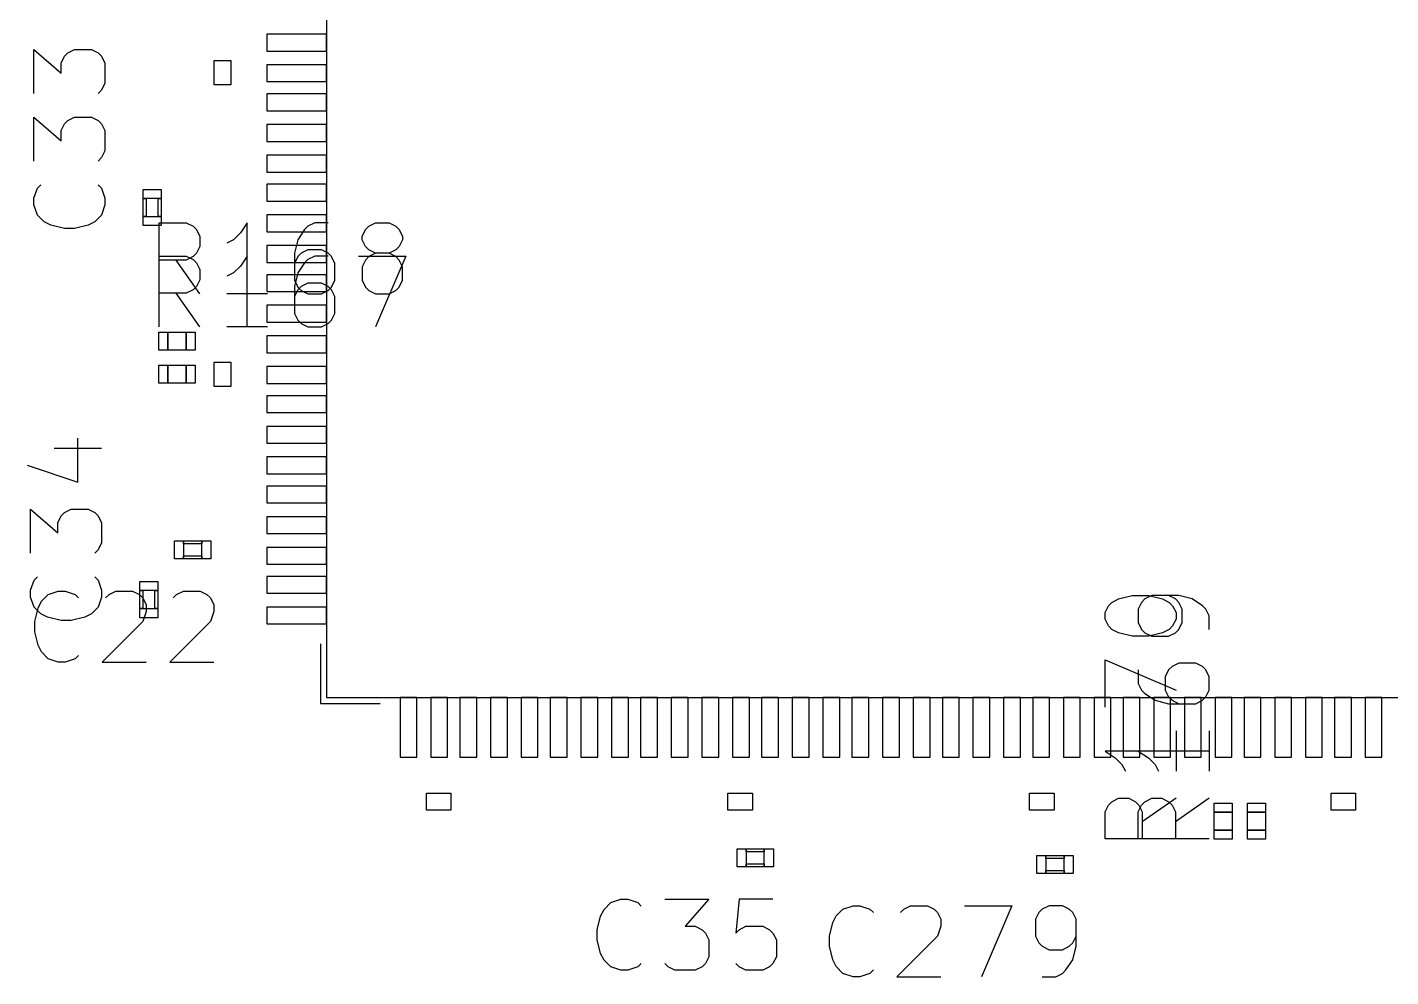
# Model space of a CAD drawing. Header units: millimetres. Extents: x -1 to 260, y -75 to 300.
# Drawn here: x 59.34 to 81.95, y 87.49 to 103.23 of the extents above; entities that cross this region are included whole.
import ezdxf

# ---------------------------------------------------------------- set-up
doc = ezdxf.new("R2010")
doc.units = ezdxf.units.MM
doc.layers.add('F.Fab', color=9, linetype='CONTINUOUS', true_color=0xafafaf)
doc.layers.add('F.Silkscreen', color=41, linetype='CONTINUOUS', true_color=0xf2eda1)

msp = doc.modelspace()

# ---------------------------------------------------------------- linework, layer by layer
at = {"layer": 'F.Fab', "linetype": 'CONTINUOUS'}
for p, q in [((64.3008, 112.3392), (64.3008, 92.1208)), ((63.3102, 103.119), (63.3102, 102.8396)), ((64.3008, 103.119), (63.3102, 103.119)), ((64.3008, 102.8396), (64.3008, 103.119)), ((63.3102, 102.8396), (64.3008, 102.8396)), ((63.3102, 102.611), (63.3102, 102.3316)), ((64.3008, 102.611), (63.3102, 102.611)), ((64.3008, 102.3316), (64.3008, 102.611)), ((63.3102, 102.3316), (64.3008, 102.3316)), ((63.3102, 102.1284), (63.3102, 101.849)), ((64.3008, 102.1284), (63.3102, 102.1284)), ((64.3008, 101.849), (64.3008, 102.1284)), ((63.3102, 101.849), (64.3008, 101.849)), ((63.3102, 101.6204), (63.3102, 101.341)), ((64.3008, 101.6204), (63.3102, 101.6204)), ((64.3008, 101.341), (64.3008, 101.6204)), ((63.3102, 101.341), (64.3008, 101.341)), ((63.3102, 101.1124), (63.3102, 100.833)), ((64.3008, 101.1124), (63.3102, 101.1124)), ((64.3008, 100.833), (64.3008, 101.1124)), ((63.3102, 100.833), (64.3008, 100.833)), ((63.3102, 100.6298), (63.3102, 100.3504)), ((64.3008, 100.6298), (63.3102, 100.6298)), ((64.3008, 100.3504), (64.3008, 100.6298)), ((61.258978, 100.394234), (61.258978, 100.544234)), ((61.258978, 100.544234), (61.558978, 100.544234)), ((61.258978, 100.094234), (61.258978, 100.394234)), ((61.258978, 100.394234), (61.308978, 100.394234)), ((61.558978, 100.394234), (61.258978, 100.394234)), ((61.308978, 100.394234), (61.308978, 100.094234)), ((61.508978, 100.094234), (61.508978, 100.394234)), ((61.508978, 100.394234), (61.558978, 100.394234)), ((61.558978, 100.544234), (61.558978, 100.394234)), ((61.558978, 100.394234), (61.558978, 100.094234)), ((63.3102, 100.3504), (64.3008, 100.3504)), ((61.308978, 100.094234), (61.258978, 100.094234)), ((61.258978, 99.944234), (61.258978, 100.094234)), ((61.258978, 100.094234), (61.558978, 100.094234)), ((61.558978, 99.944234), (61.258978, 99.944234)), ((61.558978, 100.094234), (61.508978, 100.094234)), ((61.558978, 100.094234), (61.558978, 99.944234)), ((63.3102, 100.1218), (63.3102, 99.8424)), ((64.3008, 100.1218), (63.3102, 100.1218)), ((64.3008, 99.8424), (64.3008, 100.1218)), ((63.3102, 99.8424), (64.3008, 99.8424)), ((63.3102, 99.6138), (63.3102, 99.3344)), ((64.3008, 99.6138), (63.3102, 99.6138)), ((64.3008, 99.3344), (64.3008, 99.6138)), ((63.3102, 99.3344), (64.3008, 99.3344)), ((63.3102, 99.1312), (63.3102, 98.8518)), ((64.3008, 99.1312), (63.3102, 99.1312)), ((64.3008, 98.8518), (64.3008, 99.1312)), ((63.3102, 98.8518), (64.3008, 98.8518)), ((63.3102, 98.6232), (63.3102, 98.3438)), ((64.3008, 98.6232), (63.3102, 98.6232)), ((64.3008, 98.3438), (64.3008, 98.6232)), ((61.52, 97.88), (61.52, 98.18)), ((61.52, 98.18), (61.67, 98.18)), ((61.67, 98.18), (61.67, 97.88)), ((61.97, 97.88), (61.97, 98.18)), ((61.97, 98.18), (62.12, 98.18)), ((62.12, 98.18), (62.12, 97.88)), ((63.3102, 98.3438), (64.3008, 98.3438)), ((63.3102, 98.1152), (63.3102, 97.8358)), ((64.3008, 98.1152), (63.3102, 98.1152)), ((64.3008, 97.8358), (64.3008, 98.1152)), ((61.67, 97.88), (61.52, 97.88)), ((62.12, 97.88), (61.97, 97.88)), ((63.3102, 97.8358), (64.3008, 97.8358)), ((61.52, 97.33), (61.52, 97.63)), ((61.52, 97.63), (61.67, 97.63)), ((61.67, 97.63), (61.67, 97.33)), ((61.97, 97.33), (61.97, 97.63)), ((61.97, 97.63), (62.12, 97.63)), ((62.12, 97.63), (62.12, 97.33)), ((63.3102, 97.6072), (63.3102, 97.3278)), ((64.3008, 97.6072), (63.3102, 97.6072)), ((64.3008, 97.3278), (64.3008, 97.6072)), ((61.67, 97.33), (61.52, 97.33)), ((62.12, 97.33), (61.97, 97.33)), ((63.3102, 97.3278), (64.3008, 97.3278)), ((63.3102, 97.1246), (63.3102, 96.8452)), ((64.3008, 97.1246), (63.3102, 97.1246)), ((64.3008, 96.8452), (64.3008, 97.1246)), ((63.3102, 96.8452), (64.3008, 96.8452)), ((63.3102, 96.6166), (63.3102, 96.3372)), ((64.3008, 96.6166), (63.3102, 96.6166)), ((64.3008, 96.3372), (64.3008, 96.6166)), ((63.3102, 96.3372), (64.3008, 96.3372)), ((63.3102, 96.1086), (63.3102, 95.8292)), ((64.3008, 96.1086), (63.3102, 96.1086)), ((64.3008, 95.8292), (64.3008, 96.1086)), ((63.3102, 95.8292), (64.3008, 95.8292)), ((63.3102, 95.626), (63.3102, 95.3466)), ((64.3008, 95.626), (63.3102, 95.626)), ((64.3008, 95.3466), (64.3008, 95.626)), ((63.3102, 95.3466), (64.3008, 95.3466)), ((63.3102, 95.118), (63.3102, 94.8386)), ((64.3008, 95.118), (63.3102, 95.118)), ((64.3008, 94.8386), (64.3008, 95.118)), ((63.3102, 94.8386), (64.3008, 94.8386)), ((61.78, 94.42), (61.78, 94.72)), ((61.78, 94.72), (61.93, 94.72)), ((61.93, 94.72), (61.93, 94.42)), ((61.93, 94.67), (61.93, 94.72)), ((61.93, 94.72), (62.23, 94.72)), ((62.23, 94.67), (61.93, 94.67)), ((62.23, 94.72), (62.23, 94.67)), ((62.23, 94.42), (62.23, 94.72)), ((62.23, 94.72), (62.38, 94.72)), ((62.38, 94.72), (62.38, 94.42)), ((63.3102, 94.61), (63.3102, 94.3306)), ((64.3008, 94.61), (63.3102, 94.61)), ((64.3008, 94.3306), (64.3008, 94.61)), ((61.93, 94.42), (61.78, 94.42)), ((61.93, 94.42), (61.93, 94.47)), ((61.93, 94.47), (62.23, 94.47)), ((62.23, 94.42), (61.93, 94.42)), ((62.23, 94.47), (62.23, 94.42)), ((62.38, 94.42), (62.23, 94.42)), ((63.3102, 94.3306), (64.3008, 94.3306)), ((63.3102, 94.1274), (63.3102, 93.848)), ((64.3008, 94.1274), (63.3102, 94.1274)), ((64.3008, 93.848), (64.3008, 94.1274)), ((61.203659, 93.894106), (61.203659, 94.044106)), ((61.203659, 94.044106), (61.503659, 94.044106)), ((61.203659, 93.594106), (61.203659, 93.894106)), ((61.203659, 93.894106), (61.253659, 93.894106)), ((61.503659, 93.894106), (61.203659, 93.894106)), ((61.253659, 93.894106), (61.253659, 93.594106)), ((61.453659, 93.594106), (61.453659, 93.894106)), ((61.453659, 93.894106), (61.503659, 93.894106)), ((61.503659, 94.044106), (61.503659, 93.894106)), ((61.503659, 93.894106), (61.503659, 93.594106)), ((63.3102, 93.848), (64.3008, 93.848)), ((63.3102, 93.6194), (63.3102, 93.34)), ((64.3008, 93.6194), (63.3102, 93.6194)), ((64.3008, 93.34), (64.3008, 93.6194)), ((61.253659, 93.594106), (61.203659, 93.594106)), ((61.203659, 93.444106), (61.203659, 93.594106)), ((61.203659, 93.594106), (61.503659, 93.594106)), ((61.503659, 93.444106), (61.203659, 93.444106)), ((61.503659, 93.594106), (61.453659, 93.594106)), ((61.503659, 93.594106), (61.503659, 93.444106)), ((63.3102, 93.34), (64.3008, 93.34)), ((64.3008, 92.1208), (84.5192, 92.1208)), ((65.52, 92.1208), (65.52, 91.1302)), ((65.7994, 92.1208), (65.52, 92.1208)), ((65.7994, 91.1302), (65.7994, 92.1208)), ((66.028, 92.1208), (66.028, 91.1302)), ((66.3074, 92.1208), (66.028, 92.1208)), ((66.3074, 91.1302), (66.3074, 92.1208)), ((66.5106, 92.1208), (66.5106, 91.1302)), ((66.79, 92.1208), (66.5106, 92.1208)), ((66.79, 91.1302), (66.79, 92.1208)), ((67.0186, 92.1208), (67.0186, 91.1302)), ((67.298, 92.1208), (67.0186, 92.1208)), ((67.298, 91.1302), (67.298, 92.1208)), ((67.5266, 92.1208), (67.5266, 91.1302)), ((67.806, 92.1208), (67.5266, 92.1208)), ((67.806, 91.1302), (67.806, 92.1208)), ((68.0092, 92.1208), (68.0092, 91.1302)), ((68.2886, 92.1208), (68.0092, 92.1208)), ((68.2886, 91.1302), (68.2886, 92.1208)), ((68.5172, 92.1208), (68.5172, 91.1302)), ((68.7966, 92.1208), (68.5172, 92.1208)), ((68.7966, 91.1302), (68.7966, 92.1208)), ((69.0252, 92.1208), (69.0252, 91.1302)), ((69.3046, 92.1208), (69.0252, 92.1208)), ((69.3046, 91.1302), (69.3046, 92.1208)), ((69.5078, 92.1208), (69.5078, 91.1302)), ((69.7872, 92.1208), (69.5078, 92.1208)), ((69.7872, 91.1302), (69.7872, 92.1208)), ((70.0158, 92.1208), (70.0158, 91.1302)), ((70.2952, 92.1208), (70.0158, 92.1208)), ((70.2952, 91.1302), (70.2952, 92.1208)), ((70.5238, 92.1208), (70.5238, 91.1302)), ((70.8032, 92.1208), (70.5238, 92.1208)), ((70.8032, 91.1302), (70.8032, 92.1208)), ((71.0318, 92.1208), (71.0318, 91.1302)), ((71.3112, 92.1208), (71.0318, 92.1208)), ((71.3112, 91.1302), (71.3112, 92.1208)), ((71.5144, 92.1208), (71.5144, 91.1302)), ((71.7938, 92.1208), (71.5144, 92.1208)), ((71.7938, 91.1302), (71.7938, 92.1208)), ((72.0224, 92.1208), (72.0224, 91.1302)), ((72.3018, 92.1208), (72.0224, 92.1208)), ((72.3018, 91.1302), (72.3018, 92.1208)), ((72.5304, 92.1208), (72.5304, 91.1302)), ((72.8098, 92.1208), (72.5304, 92.1208)), ((72.8098, 91.1302), (72.8098, 92.1208)), ((73.013, 92.1208), (73.013, 91.1302)), ((73.2924, 92.1208), (73.013, 92.1208)), ((73.2924, 91.1302), (73.2924, 92.1208)), ((73.521, 92.1208), (73.521, 91.1302)), ((73.8004, 92.1208), (73.521, 92.1208)), ((73.8004, 91.1302), (73.8004, 92.1208)), ((74.029, 92.1208), (74.029, 91.1302)), ((74.3084, 92.1208), (74.029, 92.1208)), ((74.3084, 91.1302), (74.3084, 92.1208)), ((74.5116, 92.1208), (74.5116, 91.1302)), ((74.791, 92.1208), (74.5116, 92.1208)), ((74.791, 91.1302), (74.791, 92.1208)), ((75.0196, 92.1208), (75.0196, 91.1302)), ((75.299, 92.1208), (75.0196, 92.1208)), ((75.299, 91.1302), (75.299, 92.1208)), ((75.5276, 92.1208), (75.5276, 91.1302)), ((75.807, 92.1208), (75.5276, 92.1208)), ((75.807, 91.1302), (75.807, 92.1208)), ((76.0102, 92.1208), (76.0102, 91.1302)), ((76.2896, 92.1208), (76.0102, 92.1208)), ((76.2896, 91.1302), (76.2896, 92.1208)), ((76.5182, 92.1208), (76.5182, 91.1302)), ((76.7976, 92.1208), (76.5182, 92.1208)), ((76.7976, 91.1302), (76.7976, 92.1208)), ((77.0262, 92.1208), (77.0262, 91.1302)), ((77.3056, 92.1208), (77.0262, 92.1208)), ((77.3056, 91.1302), (77.3056, 92.1208)), ((77.5088, 92.1208), (77.5088, 91.1302)), ((77.7882, 92.1208), (77.5088, 92.1208)), ((77.7882, 91.1302), (77.7882, 92.1208)), ((78.0168, 92.1208), (78.0168, 91.1302)), ((78.2962, 92.1208), (78.0168, 92.1208)), ((78.2962, 91.1302), (78.2962, 92.1208)), ((78.5248, 92.1208), (78.5248, 91.1302)), ((78.8042, 92.1208), (78.5248, 92.1208)), ((78.8042, 91.1302), (78.8042, 92.1208)), ((79.0328, 92.1208), (79.0328, 91.1302)), ((79.3122, 92.1208), (79.0328, 92.1208)), ((79.3122, 91.1302), (79.3122, 92.1208)), ((79.5154, 92.1208), (79.5154, 91.1302)), ((79.7948, 92.1208), (79.5154, 92.1208)), ((79.7948, 91.1302), (79.7948, 92.1208)), ((80.0234, 92.1208), (80.0234, 91.1302)), ((80.3028, 92.1208), (80.0234, 92.1208)), ((80.3028, 91.1302), (80.3028, 92.1208)), ((80.5314, 92.1208), (80.5314, 91.1302)), ((80.8108, 92.1208), (80.5314, 92.1208)), ((80.8108, 91.1302), (80.8108, 92.1208)), ((81.014, 92.1208), (81.014, 91.1302)), ((81.2934, 92.1208), (81.014, 92.1208)), ((81.2934, 91.1302), (81.2934, 92.1208)), ((81.522, 92.1208), (81.522, 91.1302)), ((81.8014, 92.1208), (81.522, 92.1208)), ((81.8014, 91.1302), (81.8014, 92.1208)), ((65.52, 91.1302), (65.7994, 91.1302)), ((66.028, 91.1302), (66.3074, 91.1302)), ((66.5106, 91.1302), (66.79, 91.1302)), ((67.0186, 91.1302), (67.298, 91.1302)), ((67.5266, 91.1302), (67.806, 91.1302)), ((68.0092, 91.1302), (68.2886, 91.1302)), ((68.5172, 91.1302), (68.7966, 91.1302)), ((69.0252, 91.1302), (69.3046, 91.1302)), ((69.5078, 91.1302), (69.7872, 91.1302)), ((70.0158, 91.1302), (70.2952, 91.1302)), ((70.5238, 91.1302), (70.8032, 91.1302)), ((71.0318, 91.1302), (71.3112, 91.1302)), ((71.5144, 91.1302), (71.7938, 91.1302)), ((72.0224, 91.1302), (72.3018, 91.1302)), ((72.5304, 91.1302), (72.8098, 91.1302)), ((73.013, 91.1302), (73.2924, 91.1302)), ((73.521, 91.1302), (73.8004, 91.1302)), ((74.029, 91.1302), (74.3084, 91.1302)), ((74.5116, 91.1302), (74.791, 91.1302)), ((75.0196, 91.1302), (75.299, 91.1302)), ((75.5276, 91.1302), (75.807, 91.1302)), ((76.0102, 91.1302), (76.2896, 91.1302)), ((76.5182, 91.1302), (76.7976, 91.1302)), ((77.0262, 91.1302), (77.3056, 91.1302)), ((77.5088, 91.1302), (77.7882, 91.1302)), ((78.0168, 91.1302), (78.2962, 91.1302)), ((78.5248, 91.1302), (78.8042, 91.1302)), ((79.0328, 91.1302), (79.3122, 91.1302)), ((79.5154, 91.1302), (79.7948, 91.1302)), ((80.0234, 91.1302), (80.3028, 91.1302)), ((80.5314, 91.1302), (80.8108, 91.1302)), ((81.014, 91.1302), (81.2934, 91.1302)), ((81.522, 91.1302), (81.8014, 91.1302)), ((79.02, 90.22), (79.02, 90.37)), ((79.02, 90.37), (79.32, 90.37)), ((79.32, 90.22), (79.02, 90.22)), ((79.32, 90.37), (79.32, 90.22)), ((79.57, 90.22), (79.57, 90.37)), ((79.57, 90.37), (79.87, 90.37)), ((79.87, 90.22), (79.57, 90.22)), ((79.87, 90.37), (79.87, 90.22)), ((79.02, 89.77), (79.02, 89.92)), ((79.02, 89.92), (79.32, 89.92)), ((79.32, 89.77), (79.02, 89.77)), ((79.32, 89.92), (79.32, 89.77)), ((79.57, 89.77), (79.57, 89.92)), ((79.57, 89.92), (79.87, 89.92)), ((79.87, 89.77), (79.57, 89.77)), ((79.87, 89.92), (79.87, 89.77)), ((71.10919, 89.311353), (71.10919, 89.611353)), ((71.10919, 89.611353), (71.25919, 89.611353)), ((71.25919, 89.611353), (71.25919, 89.311353)), ((71.25919, 89.561353), (71.25919, 89.611353)), ((71.25919, 89.611353), (71.55919, 89.611353)), ((71.55919, 89.561353), (71.25919, 89.561353)), ((71.55919, 89.611353), (71.55919, 89.561353)), ((71.55919, 89.311353), (71.55919, 89.611353)), ((71.55919, 89.611353), (71.70919, 89.611353)), ((71.70919, 89.611353), (71.70919, 89.311353)), ((71.25919, 89.311353), (71.10919, 89.311353)), ((71.25919, 89.311353), (71.25919, 89.361353)), ((71.25919, 89.361353), (71.55919, 89.361353)), ((71.55919, 89.311353), (71.25919, 89.311353)), ((71.55919, 89.361353), (71.55919, 89.311353)), ((71.70919, 89.311353), (71.55919, 89.311353)), ((76.079071, 89.20359), (76.079071, 89.50359)), ((76.079071, 89.50359), (76.229071, 89.50359)), ((76.229071, 89.50359), (76.229071, 89.20359)), ((76.229071, 89.45359), (76.229071, 89.50359)), ((76.229071, 89.50359), (76.529071, 89.50359)), ((76.529071, 89.45359), (76.229071, 89.45359)), ((76.529071, 89.50359), (76.529071, 89.45359)), ((76.529071, 89.20359), (76.529071, 89.50359)), ((76.529071, 89.50359), (76.679071, 89.50359)), ((76.679071, 89.50359), (76.679071, 89.20359)), ((76.229071, 89.20359), (76.079071, 89.20359)), ((76.229071, 89.20359), (76.229071, 89.25359)), ((76.229071, 89.25359), (76.529071, 89.25359)), ((76.529071, 89.20359), (76.229071, 89.20359)), ((76.529071, 89.25359), (76.529071, 89.20359)), ((76.679071, 89.20359), (76.529071, 89.20359))]:
    msp.add_line(p, q, dxfattribs=at)
at = {"layer": 'F.Silkscreen', "linetype": 'CONTINUOUS'}
for p, q in [((59.448605, 102.135834), (59.448605, 102.864161)), ((59.448605, 102.864161), (59.896806, 102.471985)), ((59.896806, 102.64006), (59.952831, 102.752111)), ((59.952831, 102.752111), (60.008856, 102.808136)), ((60.008856, 102.808136), (60.120906, 102.864161)), ((60.120906, 102.864161), (60.401032, 102.864161)), ((60.401032, 102.864161), (60.513082, 102.808136)), ((60.513082, 102.808136), (60.569108, 102.752111)), ((60.569108, 102.752111), (60.625133, 102.64006)), ((62.4339, 102.2768), (62.4339, 102.6832)), ((62.4339, 102.6832), (62.7133, 102.6832)), ((62.7133, 102.6832), (62.7133, 102.2768)), ((59.896806, 102.471985), (59.896806, 102.64006)), ((60.625133, 102.64006), (60.625133, 102.303909)), ((60.625133, 102.303909), (60.569108, 102.191859)), ((62.7133, 102.2768), (62.4339, 102.2768)), ((60.569108, 102.191859), (60.513082, 102.135834)), ((59.448605, 101.015331), (59.448605, 101.743658)), ((59.448605, 101.743658), (59.896806, 101.351482)), ((60.008856, 101.687633), (60.120906, 101.743658)), ((60.120906, 101.743658), (60.401032, 101.743658)), ((60.401032, 101.743658), (60.513082, 101.687633)), ((59.896806, 101.519557), (59.952831, 101.631608)), ((59.896806, 101.351482), (59.896806, 101.519557)), ((59.952831, 101.631608), (60.008856, 101.687633)), ((60.513082, 101.687633), (60.569108, 101.631608)), ((60.569108, 101.631608), (60.625133, 101.519557)), ((60.625133, 101.519557), (60.625133, 101.183406)), ((60.569108, 101.071356), (60.513082, 101.015331)), ((60.625133, 101.183406), (60.569108, 101.071356)), ((59.50463, 100.56713), (59.560655, 100.623155)), ((60.513082, 100.623155), (60.569108, 100.56713)), ((59.448605, 100.399054), (59.50463, 100.56713)), ((59.448605, 100.287004), (59.448605, 100.399054)), ((60.569108, 100.56713), (60.625133, 100.399054)), ((60.625133, 100.399054), (60.625133, 100.287004)), ((59.50463, 100.118929), (59.448605, 100.287004)), ((60.625133, 100.287004), (60.569108, 100.118929)), ((59.61668, 100.006878), (59.50463, 100.118929)), ((59.72873, 99.950853), (59.61668, 100.006878)), ((59.952831, 99.894828), (59.72873, 99.950853)), ((60.345007, 99.950853), (60.120906, 99.894828)), ((60.457057, 100.006878), (60.345007, 99.950853)), ((60.569108, 100.118929), (60.457057, 100.006878)), ((61.526619, 98.813844), (61.526619, 99.990372)), ((61.526619, 99.990372), (61.97482, 99.990372)), ((61.97482, 99.990372), (62.086871, 99.934347)), ((62.086871, 99.934347), (62.142896, 99.878322)), ((62.983273, 99.990372), (62.871223, 99.822297)), ((62.983273, 98.813844), (62.983273, 99.990372)), ((63.991726, 99.934347), (63.935701, 99.878322)), ((64.103776, 99.990372), (63.991726, 99.934347)), ((64.327877, 99.990372), (64.103776, 99.990372)), ((64.944153, 99.878322), (65.000178, 99.934347)), ((65.000178, 99.934347), (65.112229, 99.990372)), ((65.112229, 99.990372), (65.336329, 99.990372)), ((65.336329, 99.990372), (65.44838, 99.934347)), ((65.44838, 99.934347), (65.504405, 99.878322)), ((60.120906, 99.894828), (59.952831, 99.894828)), ((62.142896, 99.878322), (62.198921, 99.766272)), ((62.198921, 99.766272), (62.198921, 99.598196)), ((62.759172, 99.710247), (62.647122, 99.654222)), ((62.871223, 99.822297), (62.759172, 99.710247)), ((63.82365, 99.710247), (63.767625, 99.486146)), ((63.935701, 99.878322), (63.82365, 99.710247)), ((64.888128, 99.766272), (64.944153, 99.878322)), ((64.888128, 99.710247), (64.888128, 99.766272)), ((64.944153, 99.598196), (64.888128, 99.710247)), ((65.504405, 99.878322), (65.56043, 99.766272)), ((65.56043, 99.710247), (65.504405, 99.598196)), ((65.56043, 99.766272), (65.56043, 99.710247)), ((62.142896, 99.486146), (62.086871, 99.430121)), ((62.198921, 99.598196), (62.142896, 99.486146)), ((63.767625, 99.486146), (63.767625, 99.037945)), ((63.879675, 99.486146), (63.82365, 99.430121)), ((63.991726, 99.542171), (63.879675, 99.486146)), ((64.215826, 99.542171), (63.991726, 99.542171)), ((64.327877, 99.486146), (64.215826, 99.542171)), ((64.383902, 99.430121), (64.327877, 99.486146)), ((65.000178, 99.542171), (64.944153, 99.598196)), ((65.112229, 99.486146), (65.000178, 99.542171)), ((65.112229, 99.486146), (65.000178, 99.430121)), ((65.336329, 99.486146), (65.112229, 99.486146)), ((65.44838, 99.542171), (65.336329, 99.486146)), ((65.44838, 99.430121), (65.336329, 99.486146)), ((65.504405, 99.598196), (65.44838, 99.542171)), ((61.526619, 98.263844), (61.526619, 99.440372)), ((61.526619, 99.440372), (61.97482, 99.440372)), ((61.97482, 99.374096), (61.526619, 99.374096)), ((62.198921, 98.813844), (61.806745, 99.374096)), ((61.97482, 99.440372), (62.086871, 99.384347)), ((62.086871, 99.430121), (61.97482, 99.374096)), ((62.086871, 99.384347), (62.142896, 99.328322)), ((62.142896, 99.328322), (62.198921, 99.216272)), ((62.871223, 99.272297), (62.759172, 99.160247)), ((62.983273, 99.440372), (62.871223, 99.272297)), ((62.983273, 98.263844), (62.983273, 99.440372)), ((63.82365, 99.430121), (63.767625, 99.318071)), ((63.935701, 99.328322), (63.82365, 99.160247)), ((63.991726, 99.384347), (63.935701, 99.328322)), ((64.103776, 99.440372), (63.991726, 99.384347)), ((64.327877, 99.440372), (64.103776, 99.440372)), ((64.439927, 99.318071), (64.383902, 99.430121)), ((64.439927, 99.037945), (64.439927, 99.318071)), ((64.832103, 99.440372), (65.616455, 99.440372)), ((64.944153, 99.374096), (64.888128, 99.262046)), ((64.888128, 99.262046), (64.888128, 99.037945)), ((65.000178, 99.430121), (64.944153, 99.374096)), ((65.616455, 99.440372), (65.112229, 98.263844)), ((65.504405, 99.374096), (65.44838, 99.430121)), ((65.56043, 99.262046), (65.504405, 99.374096)), ((65.56043, 99.037945), (65.56043, 99.262046)), ((62.198921, 99.048196), (62.142896, 98.936146)), ((62.198921, 99.216272), (62.198921, 99.048196)), ((62.759172, 99.160247), (62.647122, 99.104222)), ((63.82365, 99.160247), (63.767625, 98.936146)), ((63.767625, 99.037945), (63.82365, 98.925895)), ((64.383902, 98.925895), (64.439927, 99.037945)), ((64.888128, 99.037945), (64.944153, 98.925895)), ((65.504405, 98.925895), (65.56043, 99.037945)), ((61.97482, 98.824096), (61.526619, 98.824096)), ((62.198921, 98.263844), (61.806745, 98.824096)), ((62.086871, 98.880121), (61.97482, 98.824096)), ((62.142896, 98.936146), (62.086871, 98.880121)), ((63.319424, 98.813844), (62.647122, 98.813844)), ((63.767625, 98.936146), (63.767625, 98.487945)), ((63.82365, 98.880121), (63.767625, 98.768071)), ((63.879675, 98.936146), (63.82365, 98.880121)), ((63.82365, 98.925895), (63.879675, 98.86987)), ((63.991726, 98.992171), (63.879675, 98.936146)), ((63.879675, 98.86987), (63.991726, 98.813844)), ((64.215826, 98.992171), (63.991726, 98.992171)), ((63.991726, 98.813844), (64.215826, 98.813844)), ((64.327877, 98.936146), (64.215826, 98.992171)), ((64.215826, 98.813844), (64.327877, 98.86987)), ((64.383902, 98.880121), (64.327877, 98.936146)), ((64.327877, 98.86987), (64.383902, 98.925895)), ((64.439927, 98.768071), (64.383902, 98.880121)), ((64.944153, 98.925895), (65.000178, 98.86987)), ((65.000178, 98.86987), (65.112229, 98.813844)), ((65.112229, 98.813844), (65.336329, 98.813844)), ((65.336329, 98.813844), (65.44838, 98.86987)), ((65.44838, 98.86987), (65.504405, 98.925895)), ((64.439927, 98.487945), (64.439927, 98.768071)), ((63.767625, 98.487945), (63.82365, 98.375895)), ((63.82365, 98.375895), (63.879675, 98.31987)), ((64.327877, 98.31987), (64.383902, 98.375895)), ((64.383902, 98.375895), (64.439927, 98.487945)), ((61.67, 97.88), (61.67, 98.18)), ((61.67, 98.18), (61.97, 98.18)), ((61.97, 98.18), (61.97, 97.88)), ((63.319424, 98.263844), (62.647122, 98.263844)), ((63.879675, 98.31987), (63.991726, 98.263844)), ((63.991726, 98.263844), (64.215826, 98.263844)), ((64.215826, 98.263844), (64.327877, 98.31987)), ((61.97, 97.88), (61.67, 97.88)), ((62.4339, 97.2768), (62.4339, 97.6832)), ((62.4339, 97.6832), (62.7133, 97.6832)), ((62.7133, 97.6832), (62.7133, 97.2768)), ((61.67, 97.33), (61.67, 97.63)), ((61.67, 97.63), (61.97, 97.63)), ((61.97, 97.63), (61.97, 97.33)), ((61.97, 97.33), (61.67, 97.33)), ((62.7133, 97.2768), (62.4339, 97.2768)), ((60.177638, 95.691731), (60.177638, 96.420058)), ((59.785462, 96.251983), (60.569814, 96.251983)), ((59.337261, 95.971857), (60.177638, 95.691731)), ((59.393286, 94.515203), (59.393286, 95.24353)), ((59.393286, 95.24353), (59.841487, 94.851354)), ((59.897512, 95.13148), (59.953537, 95.187505)), ((59.953537, 95.187505), (60.065587, 95.24353)), ((60.065587, 95.24353), (60.345713, 95.24353)), ((60.345713, 95.24353), (60.457763, 95.187505)), ((60.457763, 95.187505), (60.513789, 95.13148)), ((59.841487, 95.019429), (59.897512, 95.13148)), ((59.841487, 94.851354), (59.841487, 95.019429)), ((60.513789, 95.13148), (60.569814, 95.019429)), ((60.569814, 95.019429), (60.569814, 94.683278)), ((60.513789, 94.571228), (60.457763, 94.515203)), ((60.569814, 94.683278), (60.513789, 94.571228)), ((59.393286, 93.898926), (59.449311, 94.067002)), ((59.449311, 94.067002), (59.505336, 94.123027)), ((60.457763, 94.123027), (60.513789, 94.067002)), ((60.513789, 94.067002), (60.569814, 93.898926)), ((59.393286, 93.786876), (59.393286, 93.898926)), ((59.684173, 93.82781), (59.852248, 93.883835)), ((59.852248, 93.883835), (59.964298, 93.883835)), ((59.964298, 93.883835), (60.132374, 93.82781)), ((60.569814, 93.898926), (60.569814, 93.786876)), ((60.692625, 93.82781), (60.804676, 93.883835)), ((60.804676, 93.883835), (61.084801, 93.883835)), ((61.084801, 93.883835), (61.196852, 93.82781)), ((61.813128, 93.82781), (61.925179, 93.883835)), ((61.925179, 93.883835), (62.205304, 93.883835)), ((62.205304, 93.883835), (62.317355, 93.82781)), ((59.449311, 93.618801), (59.393286, 93.786876)), ((59.561361, 93.50675), (59.449311, 93.618801)), ((59.460072, 93.379609), (59.516097, 93.60371)), ((59.516097, 93.60371), (59.572122, 93.71576)), ((59.572122, 93.71576), (59.684173, 93.82781)), ((60.132374, 93.82781), (60.188399, 93.771785)), ((60.513789, 93.618801), (60.401738, 93.50675)), ((60.569814, 93.786876), (60.513789, 93.618801)), ((60.6366, 93.771785), (60.692625, 93.82781)), ((61.196852, 93.82781), (61.252877, 93.771785)), ((61.252877, 93.771785), (61.308902, 93.659735)), ((61.308902, 93.659735), (61.308902, 93.547685)), ((61.757103, 93.771785), (61.813128, 93.82781)), ((62.317355, 93.82781), (62.37338, 93.771785)), ((62.37338, 93.771785), (62.429405, 93.659735)), ((62.429405, 93.659735), (62.429405, 93.547685)), ((77.209627, 93.530304), (77.265652, 93.642354)), ((77.265652, 93.642354), (77.321677, 93.69838)), ((77.321677, 93.69838), (77.433727, 93.754405)), ((77.433727, 93.754405), (77.657828, 93.81043)), ((77.657828, 93.81043), (77.937954, 93.81043)), ((77.815652, 93.69838), (77.759627, 93.586329)), ((77.871677, 93.754405), (77.815652, 93.69838)), ((77.983727, 93.81043), (77.871677, 93.754405)), ((77.937954, 93.81043), (78.162054, 93.754405)), ((78.431928, 93.81043), (77.983727, 93.81043)), ((78.162054, 93.754405), (78.274104, 93.69838)), ((78.375903, 93.754405), (78.263853, 93.81043)), ((78.274104, 93.69838), (78.33013, 93.642354)), ((78.33013, 93.642354), (78.386155, 93.530304)), ((78.431928, 93.69838), (78.375903, 93.754405)), ((78.656029, 93.754405), (78.431928, 93.81043)), ((78.487954, 93.586329), (78.431928, 93.69838)), ((78.824104, 93.642354), (78.656029, 93.754405)), ((78.88013, 93.586329), (78.824104, 93.642354)), ((59.460072, 93.211534), (59.460072, 93.379609)), ((59.673411, 93.450725), (59.561361, 93.50675)), ((59.897512, 93.3947), (59.673411, 93.450725)), ((60.065587, 93.3947), (59.897512, 93.3947)), ((60.289688, 93.450725), (60.065587, 93.3947)), ((60.401738, 93.50675), (60.289688, 93.450725)), ((61.252877, 93.379609), (60.580575, 92.707307)), ((61.308902, 93.547685), (61.252877, 93.379609)), ((62.37338, 93.379609), (61.701078, 92.707307)), ((62.429405, 93.547685), (62.37338, 93.379609)), ((77.209627, 93.418254), (77.209627, 93.530304)), ((77.265652, 93.306204), (77.209627, 93.418254)), ((77.759627, 93.586329), (77.759627, 93.362229)), ((78.386155, 93.418254), (78.33013, 93.306204)), ((78.386155, 93.530304), (78.386155, 93.418254)), ((78.487954, 93.362229), (78.487954, 93.586329)), ((78.936155, 93.474279), (78.88013, 93.586329)), ((78.936155, 93.250178), (78.936155, 93.474279)), ((59.516097, 92.987433), (59.460072, 93.211534)), ((77.321677, 93.250178), (77.265652, 93.306204)), ((77.433727, 93.194153), (77.321677, 93.250178)), ((77.657828, 93.138128), (77.433727, 93.194153)), ((77.759627, 93.362229), (77.815652, 93.250178)), ((77.815652, 93.250178), (77.871677, 93.194153)), ((77.871677, 93.194153), (77.983727, 93.138128)), ((78.162054, 93.194153), (77.937954, 93.138128)), ((78.274104, 93.250178), (78.162054, 93.194153)), ((78.263853, 93.138128), (78.375903, 93.194153)), ((78.33013, 93.306204), (78.274104, 93.250178)), ((78.375903, 93.194153), (78.431928, 93.250178)), ((78.431928, 93.250178), (78.487954, 93.362229)), ((59.572122, 92.875383), (59.516097, 92.987433)), ((64.1992, 93.0098), (64.1992, 92.0192)), ((77.937954, 93.138128), (77.657828, 93.138128)), ((77.983727, 93.138128), (78.263853, 93.138128)), ((59.684173, 92.763333), (59.572122, 92.875383)), ((59.852248, 92.707307), (59.684173, 92.763333)), ((59.964298, 92.707307), (59.852248, 92.707307)), ((60.132374, 92.763333), (59.964298, 92.707307)), ((60.188399, 92.819358), (60.132374, 92.763333)), ((60.580575, 92.707307), (61.308902, 92.707307)), ((61.701078, 92.707307), (62.429405, 92.707307)), ((77.209627, 91.9616), (77.209627, 92.745952)), ((77.209627, 92.745952), (78.386155, 92.241726)), ((77.759627, 92.577877), (77.759627, 92.353776)), ((78.263853, 92.577877), (78.207828, 92.465826)), ((78.319878, 92.633902), (78.263853, 92.577877)), ((78.431928, 92.689927), (78.319878, 92.633902)), ((78.712054, 92.689927), (78.431928, 92.689927)), ((78.824104, 92.633902), (78.712054, 92.689927)), ((78.88013, 92.577877), (78.824104, 92.633902)), ((78.936155, 92.465826), (78.88013, 92.577877)), ((77.759627, 92.353776), (77.815652, 92.241726)), ((78.207828, 92.465826), (78.207828, 92.241726)), ((78.936155, 92.241726), (78.936155, 92.465826)), ((77.815652, 92.241726), (77.871677, 92.185701)), ((77.871677, 92.185701), (78.039752, 92.07365)), ((78.039752, 92.07365), (78.263853, 92.017625)), ((78.207828, 92.241726), (78.263853, 92.129675)), ((78.263853, 92.129675), (78.319878, 92.07365)), ((78.319878, 92.07365), (78.431928, 92.017625)), ((78.712054, 92.017625), (78.824104, 92.07365)), ((78.824104, 92.07365), (78.88013, 92.129675)), ((78.88013, 92.129675), (78.936155, 92.241726)), ((64.1992, 92.0192), (65.1898, 92.0192)), ((78.263853, 92.017625), (78.712054, 92.017625)), ((78.386155, 91.569424), (78.386155, 90.897122)), ((78.936155, 91.569424), (78.936155, 90.897122)), ((78.386155, 91.233273), (77.209627, 91.233273)), ((77.209627, 91.233273), (77.377702, 91.121223)), ((77.377702, 91.121223), (77.489752, 91.009172)), ((78.936155, 91.233273), (77.759627, 91.233273)), ((77.759627, 91.233273), (77.927702, 91.121223)), ((77.927702, 91.121223), (78.039752, 91.009172)), ((77.489752, 91.009172), (77.545778, 90.897122)), ((78.039752, 91.009172), (78.095778, 90.897122)), ((65.9568, 90.2539), (65.9568, 90.5333)), ((65.9568, 90.5333), (66.3632, 90.5333)), ((66.3632, 90.5333), (66.3632, 90.2539)), ((70.9568, 90.2539), (70.9568, 90.5333)), ((70.9568, 90.5333), (71.3632, 90.5333)), ((71.3632, 90.5333), (71.3632, 90.2539)), ((75.9568, 90.2539), (75.9568, 90.5333)), ((75.9568, 90.5333), (76.3632, 90.5333)), ((76.3632, 90.5333), (76.3632, 90.2539)), ((77.321677, 90.392896), (77.433727, 90.448921)), ((77.433727, 90.448921), (77.601803, 90.448921)), ((77.601803, 90.448921), (77.713853, 90.392896)), ((78.386155, 90.448921), (77.825903, 90.056745)), ((77.871677, 90.392896), (77.983727, 90.448921)), ((77.983727, 90.448921), (78.151803, 90.448921)), ((78.151803, 90.448921), (78.263853, 90.392896)), ((78.936155, 90.448921), (78.375903, 90.056745)), ((80.9568, 90.2539), (80.9568, 90.5333)), ((80.9568, 90.5333), (81.3632, 90.5333)), ((81.3632, 90.5333), (81.3632, 90.2539)), ((66.3632, 90.2539), (65.9568, 90.2539)), ((71.3632, 90.2539), (70.9568, 90.2539)), ((76.3632, 90.2539), (75.9568, 90.2539)), ((77.209627, 90.22482), (77.265652, 90.336871)), ((77.209627, 89.776619), (77.209627, 90.22482)), ((77.265652, 90.336871), (77.321677, 90.392896)), ((77.713853, 90.392896), (77.769878, 90.336871)), ((77.759627, 90.22482), (77.815652, 90.336871)), ((77.759627, 89.776619), (77.759627, 90.22482)), ((77.769878, 90.336871), (77.825903, 90.22482)), ((77.815652, 90.336871), (77.871677, 90.392896)), ((77.825903, 90.22482), (77.825903, 89.776619)), ((78.263853, 90.392896), (78.319878, 90.336871)), ((78.319878, 90.336871), (78.375903, 90.22482)), ((78.375903, 90.22482), (78.375903, 89.776619)), ((79.02, 89.92), (79.02, 90.22)), ((79.02, 90.22), (79.32, 90.22)), ((79.32, 90.22), (79.32, 89.92)), ((79.57, 89.92), (79.57, 90.22)), ((79.57, 90.22), (79.87, 90.22)), ((79.87, 90.22), (79.87, 89.92)), ((81.3632, 90.2539), (80.9568, 90.2539)), ((78.386155, 89.776619), (77.209627, 89.776619)), ((78.936155, 89.776619), (77.759627, 89.776619)), ((79.32, 89.92), (79.02, 89.92)), ((79.87, 89.92), (79.57, 89.92)), ((68.901312, 88.607113), (69.013363, 88.719163)), ((69.013363, 88.719163), (69.181438, 88.775188)), ((69.181438, 88.775188), (69.293488, 88.775188)), ((69.293488, 88.775188), (69.461564, 88.719163)), ((69.461564, 88.719163), (69.517589, 88.663138)), ((69.909765, 88.775188), (70.638092, 88.775188)), ((70.638092, 88.775188), (70.245916, 88.326987)), ((71.142318, 88.775188), (71.086293, 88.214937)), ((71.70257, 88.775188), (71.142318, 88.775188)), ((72.862741, 88.6114), (73.030816, 88.667425)), ((73.030816, 88.667425), (73.142866, 88.667425)), ((73.142866, 88.667425), (73.310942, 88.6114)), ((73.871193, 88.6114), (73.983244, 88.667425)), ((73.983244, 88.667425), (74.263369, 88.667425)), ((74.263369, 88.667425), (74.37542, 88.6114)), ((74.879646, 88.667425), (75.663998, 88.667425)), ((75.663998, 88.667425), (75.159772, 87.490897)), ((76.280275, 88.667425), (76.168224, 88.6114)), ((76.504375, 88.667425), (76.280275, 88.667425)), ((76.616426, 88.6114), (76.504375, 88.667425)), ((68.789262, 88.270962), (68.845287, 88.495063)), ((68.845287, 88.495063), (68.901312, 88.607113)), ((72.694665, 88.3873), (72.75069, 88.49935)), ((72.75069, 88.49935), (72.862741, 88.6114)), ((73.310942, 88.6114), (73.366967, 88.555375)), ((73.815168, 88.555375), (73.871193, 88.6114)), ((74.37542, 88.6114), (74.431445, 88.555375)), ((74.431445, 88.555375), (74.48747, 88.443325)), ((74.48747, 88.443325), (74.48747, 88.331275)), ((76.112199, 88.555375), (76.056174, 88.443325)), ((76.056174, 88.443325), (76.056174, 88.163199)), ((76.168224, 88.6114), (76.112199, 88.555375)), ((76.672451, 88.555375), (76.616426, 88.6114)), ((76.728476, 88.443325), (76.672451, 88.555375)), ((76.728476, 87.995124), (76.728476, 88.443325)), ((68.789262, 88.102887), (68.789262, 88.270962)), ((70.245916, 88.326987), (70.413991, 88.326987)), ((70.413991, 88.326987), (70.526042, 88.270962)), ((70.526042, 88.270962), (70.582067, 88.214937)), ((70.582067, 88.214937), (70.638092, 88.102887)), ((71.086293, 88.214937), (71.142318, 88.270962)), ((71.142318, 88.270962), (71.254369, 88.326987)), ((71.254369, 88.326987), (71.534494, 88.326987)), ((71.534494, 88.326987), (71.646545, 88.270962)), ((71.646545, 88.270962), (71.70257, 88.214937)), ((71.70257, 88.214937), (71.758595, 88.102887)), ((72.63864, 88.163199), (72.694665, 88.3873)), ((74.48747, 88.331275), (74.431445, 88.163199)), ((68.845287, 87.878786), (68.789262, 88.102887)), ((70.638092, 88.102887), (70.638092, 87.822761)), ((71.758595, 88.102887), (71.758595, 87.822761)), ((72.63864, 87.995124), (72.63864, 88.163199)), ((72.694665, 87.771023), (72.63864, 87.995124)), ((74.431445, 88.163199), (73.759143, 87.490897)), ((76.056174, 88.163199), (76.112199, 88.051149)), ((76.112199, 88.051149), (76.168224, 87.995124)), ((76.168224, 87.995124), (76.280275, 87.939099)), ((76.504375, 87.939099), (76.616426, 87.995124)), ((76.616426, 87.995124), (76.672451, 88.051149)), ((76.672451, 88.051149), (76.728476, 88.163199)), ((76.672451, 87.771023), (76.728476, 87.995124)), ((68.901312, 87.766736), (68.845287, 87.878786)), ((69.013363, 87.654686), (68.901312, 87.766736)), ((70.638092, 87.822761), (70.582067, 87.710711)), ((71.758595, 87.822761), (71.70257, 87.710711)), ((72.75069, 87.658973), (72.694665, 87.771023)), ((76.280275, 87.939099), (76.504375, 87.939099)), ((76.5604, 87.602948), (76.672451, 87.771023)), ((69.181438, 87.59866), (69.013363, 87.654686)), ((69.293488, 87.59866), (69.181438, 87.59866)), ((69.461564, 87.654686), (69.293488, 87.59866)), ((69.517589, 87.710711), (69.461564, 87.654686)), ((69.96579, 87.654686), (69.909765, 87.710711)), ((70.07784, 87.59866), (69.96579, 87.654686)), ((70.413991, 87.59866), (70.07784, 87.59866)), ((70.526042, 87.654686), (70.413991, 87.59866)), ((70.582067, 87.710711), (70.526042, 87.654686)), ((71.142318, 87.654686), (71.086293, 87.710711)), ((71.254369, 87.59866), (71.142318, 87.654686)), ((71.534494, 87.59866), (71.254369, 87.59866)), ((71.646545, 87.654686), (71.534494, 87.59866)), ((71.70257, 87.710711), (71.646545, 87.654686)), ((72.862741, 87.546923), (72.75069, 87.658973)), ((73.030816, 87.490897), (72.862741, 87.546923)), ((73.310942, 87.546923), (73.142866, 87.490897)), ((73.366967, 87.602948), (73.310942, 87.546923)), ((76.392325, 87.490897), (76.504375, 87.546923)), ((76.504375, 87.546923), (76.5604, 87.602948)), ((73.142866, 87.490897), (73.030816, 87.490897)), ((73.759143, 87.490897), (74.48747, 87.490897)), ((76.168224, 87.490897), (76.392325, 87.490897))]:
    msp.add_line(p, q, dxfattribs=at)

doc.saveas('drawing.dxf')
